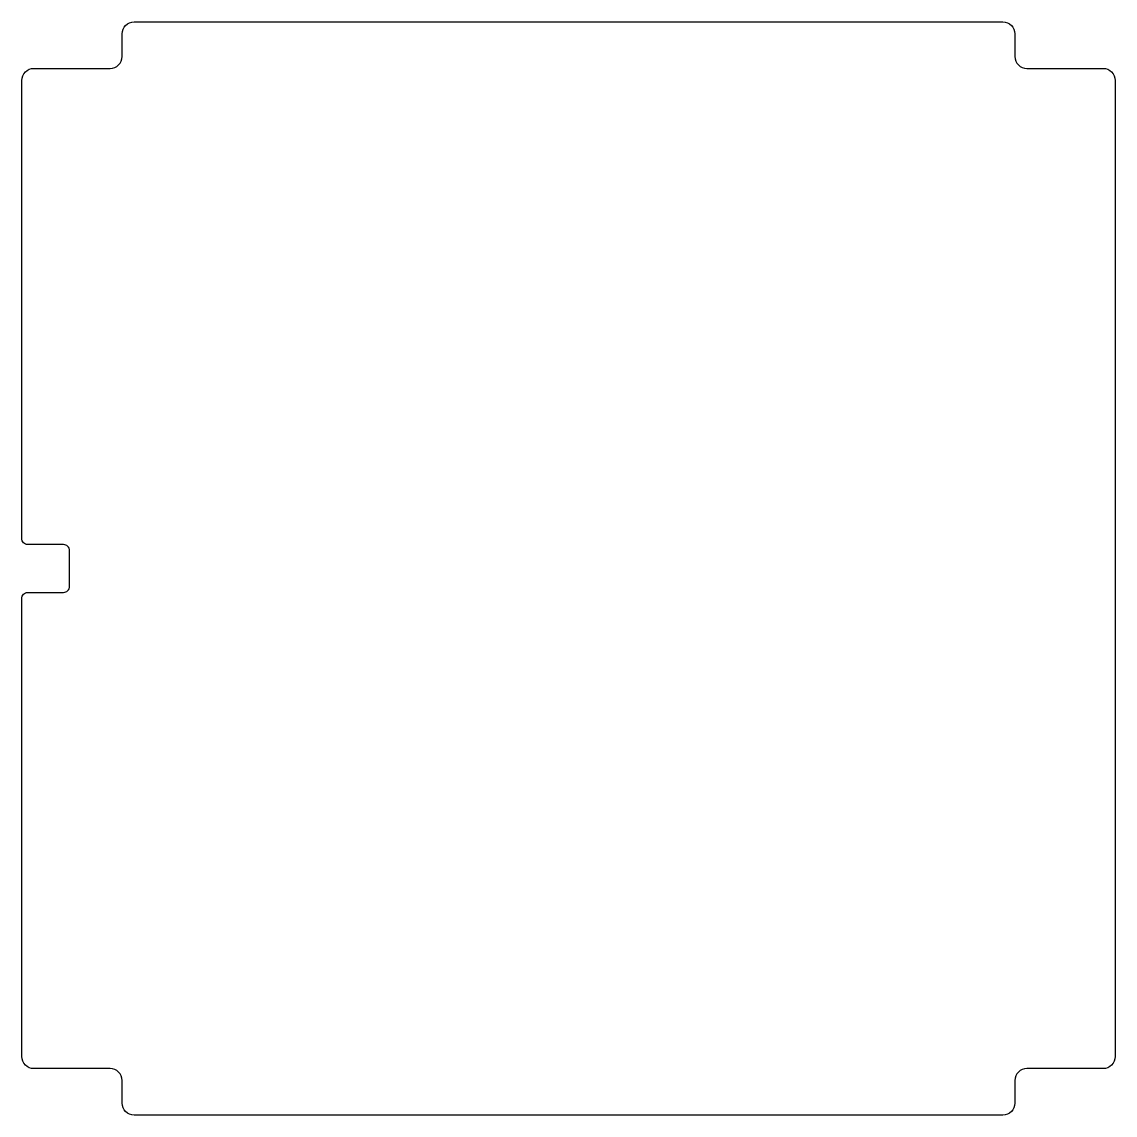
# Model space of a CAD drawing. Header units: millimetres. Extents: x -229 to 229, y -229 to 229.
import ezdxf

# ---------------------------------------------------------------- set-up
doc = ezdxf.new("R2010")
doc.units = ezdxf.units.MM
doc.layers.get('0').update_dxf_attribs({"linetype": 'CONTINUOUS'})

msp = doc.modelspace()

# ---------------------------------------------------------------- linework, layer by layer
msp.add_lwpolyline([(-229, -12.5, -0.414214), (-226.5, -10), (-211.5, -10, 0.414214), (-209, -7.5), (-209, 7.5, 0.414214), (-211.5, 10), (-226.5, 10, -0.414214), (-229, 12.5), (-229, 204.5, -0.414214), (-224, 209.5), (-192, 209.5, 0.414214), (-187, 214.5), (-187, 224, -0.414214), (-182, 229), (182, 229, -0.414214), (187, 224), (187, 214.5, 0.414214), (192, 209.5), (224, 209.5, -0.414214), (229, 204.5), (229, -204.5, -0.414214), (224, -209.5), (192, -209.5, 0.414214), (187, -214.5), (187, -224, -0.414214), (182, -229), (-182, -229, -0.414214), (-187, -224), (-187, -214.5, 0.414214), (-192, -209.5), (-224, -209.5, -0.414214), (-229, -204.5)], format="xyb", close=True)

doc.saveas('drawing.dxf')
